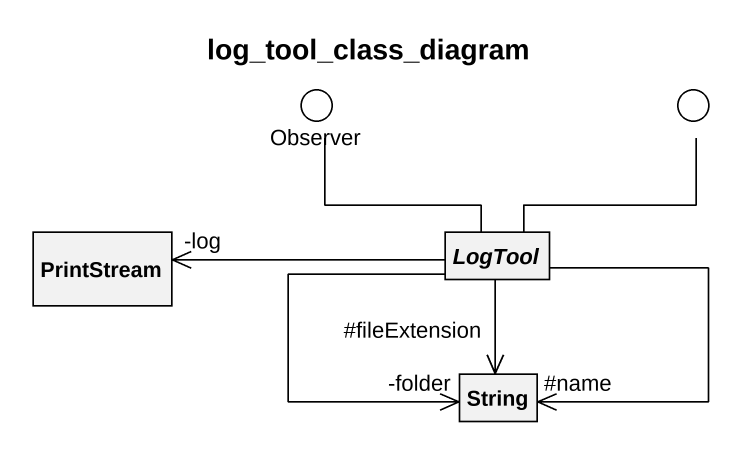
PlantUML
@startuml
title log_tool_class_diagram
allowmixing
hide circle
hide empty members
() Observer
() " " as lollipop1
class PrintStream
abstract class LogTool
class String
PrintStream "-log" <-right- LogTool
LogTool -up- Observer
LogTool -up- lollipop1
String "#fileExtension" <-up- LogTool
String "-folder" <-up- LogTool
String "#name" <-up- LogTool
@enduml
